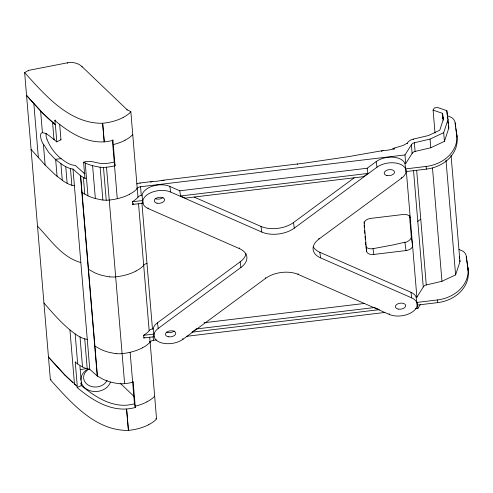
<?xml version="1.0" encoding="UTF-8"?>
<svg xmlns="http://www.w3.org/2000/svg" width="493" height="493" viewBox="0 0 493 493"><rect width="100%" height="100%" fill="white"/><g stroke="black" fill="none" stroke-linecap="round" stroke-linejoin="round"><path stroke-width="0.74" d="M128.322 430.414C95.075 430.888 70.807 402.245 50.372 379.752L24.65 72.625L28.477 70.394L67.436 62.808A15.061 12.282 -4.8 0 1 82.011 66.598L127.003 109.643L130.824 111.671L137.978 197.132A4.634 3.778 -4.8 0 1 141.281 195.419L142.015 195.327A16.793 9.706 -7.9 0 1 152.571 186.138A16.793 9.706 -7.9 0 1 169.851 186.416L179.803 190.785L367.18 168.242L376.208 161.593A16.793 9.706 -7.9 0 1 393.1 157.199A16.793 9.706 -7.9 0 1 404.969 163.694L405.702 163.608L412.099 153.471A4.634 3.778 -4.8 0 1 415.088 151.431L430.79 147.746L444.427 141.362L443.7 132.679L448.057 119.485L446.837 110.666L437.648 107.529L434.296 107.936L433.1 110.13L435.023 133.055M444.427 141.362L448.784 128.168L448.057 119.485M313.338 246.944A23.165 13.385 -7.9 0 0 319.821 252.268L410.965 292.287A16.793 9.706 -7.9 0 1 416.154 297.23L416.887 297.143L423.277 287.006A4.634 3.778 -4.8 0 1 426.272 284.966L441.968 281.281L455.606 274.897L459.969 261.703L451.058 155.326M405.702 163.608L404.975 154.931L411.372 144.794A4.634 3.778 -4.8 0 1 414.36 142.754L430.062 139.069L443.7 132.679M415.581 308.766L417.836 308.495L420.233 304.692M433.1 110.13L442.529 113.347L443.361 119.324L439.756 130.232L428.374 135.563L413.226 139.118A9.268 7.561 -4.8 0 0 407.243 143.198L403.12 145.453L393.044 148.405L393.131 149.034A18.531 10.71 -7.9 0 1 394.406 149.182M144.35 334.833L143.605 335.308L143.833 337.976L154.143 336.737A16.793 9.706 -7.9 0 1 153.921 334.063L153.2 328.862A16.793 9.706 -7.9 0 1 157.458 322.786L240.153 261.851A23.165 13.385 -7.9 0 0 245.995 253.692M194.174 197.095L261 226.435A23.165 13.385 -7.9 0 0 293.514 222.528L354.147 177.85M367.18 168.242L367.901 173.444L363.526 176.667L185.343 198.1L180.524 195.986L179.803 190.785M410.965 292.287L411.747 297.908A16.793 9.706 -7.9 0 1 412.894 311.601A16.793 9.706 -7.9 0 1 389.316 314.435L298.173 274.41A23.165 13.385 -7.9 0 0 265.653 278.323L182.965 339.258A16.793 9.706 -7.9 0 1 159.387 342.093A16.793 9.706 -7.9 0 1 158.241 328.406L240.935 267.465A23.165 13.385 -7.9 0 0 239.351 248.583L239.253 247.88M239.351 248.583L148.202 208.557A16.793 9.706 -7.9 0 1 147.056 194.871A16.793 9.706 -7.9 0 1 170.633 192.036L261.777 232.055A23.165 13.385 -7.9 0 0 294.296 228.142L376.991 167.207A16.793 9.706 -7.9 0 1 400.562 164.372A16.793 9.706 -7.9 0 1 401.709 178.065L319.02 239A23.165 13.385 -7.9 0 0 320.598 257.882L411.747 297.908M133.172 201.298L132.426 201.773L132.648 204.441L142.964 203.202A16.793 9.706 -7.9 0 1 142.736 200.534L142.015 195.327M132.648 204.441L133.393 203.973M144.578 337.502L143.833 337.976M50.372 379.752L51.087 379.339M129.61 194.279L129.184 194.495A37.006 30.19 -4.8 0 1 128.507 194.834L125.715 196.072A47.901 39.076 -4.8 0 1 117.272 198.716A49.885 40.691 -4.8 0 1 109.236 200.053A19.72 16.09 -4.8 0 1 106.223 200.22A26.554 21.661 -4.8 0 1 103.296 200.072L102.877 200.035A32.969 26.893 -4.8 0 1 101.718 199.893L95.346 198.543A47.303 38.583 -4.8 0 1 87.964 195.832L82.066 192.535M136.037 271.058L135.618 271.279A37.006 30.19 -4.8 0 1 134.94 271.612L132.149 272.857A48.961 39.939 -4.8 0 1 115.664 276.801M142.471 347.842L142.046 348.058A37.006 30.19 -4.8 0 1 141.368 348.397L138.576 349.636A47.901 39.076 -4.8 0 1 130.134 352.285A49.885 40.691 -4.8 0 1 122.098 353.617A22.906 18.685 -4.8 0 1 116.163 353.61M123.139 117.519L122.714 117.735A37.111 30.27 -4.8 0 1 122.036 118.073L119.238 119.312A48.961 39.939 -4.8 0 1 102.71 123.244L104.269 141.848A49.83 40.648 -4.8 0 0 112.361 140.523L112.398 140.517M125.043 140.271L124.618 140.487A37.111 30.27 -4.8 0 1 123.94 140.825L121.142 142.064A47.692 38.904 -4.8 0 1 113.285 144.56M146.951 401.894L146.532 402.109A37.111 30.27 -4.8 0 1 145.848 402.448L143.05 403.687A47.692 38.904 -4.8 0 1 135.199 406.189M148.855 424.646L148.436 424.861A37.111 30.27 -4.8 0 1 147.752 425.2L144.954 426.439A48.961 39.939 -4.8 0 1 128.433 430.371L126.528 408.999C107.819 410.164 91.008 399.157 77.241 387.634L76.766 385.988M381.379 151.326L382.981 150.556L386.555 150.297A37.542 30.628 -4.8 0 0 393.131 149.022M80.673 383.757L81.431 384.102L79.921 366.077M410.817 221.739L410.065 222.041M112.829 139.698A37.345 30.461 -4.8 0 1 112.94 140.388L112.435 140.511M115.029 165.765L112.94 140.388M82.541 366.891A23.91 19.504 -4.8 0 0 87.212 368.838A14.562 11.875 -4.8 0 0 89.775 369.325L97.22 375.943L103.129 379.296A47.279 38.565 -4.8 0 0 110.956 382.174L117.087 383.455A32.76 26.721 -4.8 0 0 118.462 383.616L118.665 383.634A22.906 18.685 -4.8 0 0 124.612 383.64A49.885 40.691 -4.8 0 0 132.648 382.285L133.184 382.161A37.345 30.461 -4.8 0 0 133.073 381.471M133.184 382.161L135.31 407.532L134.737 407.668A49.83 40.648 -4.8 0 1 126.639 408.993L128.433 430.407M114.561 165.882L114.561 165.882A49.885 40.691 -4.8 0 1 106.488 167.213A19.72 16.09 -4.8 0 1 103.475 167.38A26.554 21.661 -4.8 0 1 100.547 167.232L100.128 167.195A32.969 26.893 -4.8 0 1 98.964 167.053L92.598 165.703A47.303 38.583 -4.8 0 1 85.215 162.992L83.6 162.215L84.956 178.361L85.942 178.244M382.981 150.556L348.107 156.706L304.076 163.177L161.864 180.364A17.976 10.39 -7.9 0 1 164.126 180.537M80.76 369.639L85.628 368.69M366.04 246.605A6.951 3.999 -11.9 0 0 373.028 248.669L393.784 244.793L404.858 242.205L406.016 250.567L373.83 254.437A6.951 4.018 -7.9 0 1 366.595 251.264L366.028 247.196M29.26 98.532L26.554 95.377L40.611 111.03L42.429 132.734C46.909 132.87 50.231 136.795 53.601 139.297L54.686 139.168M74.4 185.762A14.562 11.875 -4.8 0 1 71.861 185.245A23.91 19.504 -4.8 0 1 67.171 183.334A43.205 35.243 -4.8 0 1 63.178 180.974L54.889 174.479L45.134 165.056L43.366 143.968L48.641 152.374L55.278 159.325L61.083 158.629C65.255 161.686 69.803 165.334 75.232 165.358L83.718 172.907M83.6 162.215C91.223 159.288 98.329 164.711 106.02 163.46A45.325 36.969 -4.8 0 0 114.216 162.049L112.404 140.339M136.74 183.92A9.268 7.561 -4.8 0 1 140.037 182.995L152.694 181.467A36.211 29.537 -4.8 0 0 161.864 180.376M136.536 188.073L137.251 188.455A4.634 3.778 -4.8 0 1 140.554 186.736L404.975 154.931M132.426 201.773L142.736 200.534M180.524 195.986L367.901 173.444M456.734 134.195L456.956 136.869A34.75 28.347 -4.8 0 1 426.365 169.111L405.912 171.57A16.793 9.706 -7.9 0 0 405.69 168.896L426.143 166.437A34.75 28.347 -4.8 0 0 456.734 134.195L455.008 122.091A10.254 8.369 -4.8 0 0 451.828 117.667L447.878 115.941M138.545 203.892L149.163 330.667A4.634 3.778 -4.8 0 1 152.466 328.954L153.2 328.862M203.997 322.755L364.592 303.435M143.605 335.308L153.921 334.063M467.919 267.73L468.14 270.404A34.75 28.347 -4.8 0 1 437.55 302.64L417.096 305.105A16.793 9.706 -7.9 0 0 416.875 302.431L437.322 299.972A34.75 28.347 -4.8 0 0 467.919 267.73L466.187 255.627A10.254 8.369 -4.8 0 0 463.007 251.202L459.063 249.476M149.397 341.637L150.112 342.019A4.634 3.778 -4.8 0 1 153.415 340.299L156.423 339.942M186.465 336.325L384.78 312.47M104.159 141.855C85.443 143.019 68.638 132.013 54.865 120.489A37.345 30.461 -4.8 0 1 55.617 120.064M393.044 148.405L394.776 148.411M109.723 276.856L109.52 276.838A32.76 26.721 -4.8 0 1 108.146 276.678L102.014 275.396A47.279 38.565 -4.8 0 1 94.194 272.518L88.493 269.314M116.157 353.641L115.947 353.623A32.76 26.721 -4.8 0 1 114.579 353.456L108.442 352.175A47.279 38.565 -4.8 0 1 100.621 349.303L94.927 346.098M80.834 262.541C62.044 257.451 50.348 239.549 37.511 226.188M442.48 117.611L443.608 117.993M84.956 178.361L80.451 175.693L73.007 169.068A14.562 11.875 -4.8 0 1 70.462 168.557L71.855 185.251M155.825 418.421L156.546 418.803L149.706 337.138M55.278 159.325L61.773 164.292A43.205 35.243 -4.8 0 0 65.748 166.671L67.153 183.353M43.939 302.973C53.78 314.281 63.689 325.867 76.033 334.544A43.205 35.243 -4.8 0 0 80.008 336.922A23.91 19.504 -4.8 0 0 84.704 338.845M75.768 361.887A37.345 30.461 -4.8 0 0 75.263 362.176L78.547 364.537A43.205 35.243 -4.8 0 0 82.522 366.921L80.014 336.916M53.601 139.297L56.812 141.898A37.345 30.461 -4.8 0 1 60.972 139.79L60.392 139.353M81.431 384.102L80.901 383.708M61.083 158.629C54.754 153.6 49.824 146.766 46.995 139.199M81.203 384.201L81.32 385.538C93.99 395.928 109.15 406.121 126.27 405.228A45.325 36.969 -4.8 0 0 134.466 403.816L130.14 352.292M40.611 111.03L48.277 118.56L55.364 124.587L56.812 141.898M74.4 383.899L77.272 386.21L75.263 362.176M76.403 385.68L74.616 384.133M29.543 98.853L43.144 113.501L55.216 124.674L54.865 120.489M120.163 383.16L134.225 396.612M65.051 375.13L73.432 383.079L65.205 375.389L48.468 357.006L48.912 357.53M64.817 375L51.451 360.475M45.134 165.056L31.077 149.41M51.173 360.161L50.268 359.107M49.362 358.06L49.811 358.584M24.65 72.625C45.085 95.118 69.353 123.761 102.599 123.287L104.214 141.855M455.594 127.065L455.162 122.886M455.803 128.574L456.956 136.869M447.866 121.549L448.174 123.755M448.402 125.407L448.784 128.168M466.674 259.842L468.14 270.404M459.254 256.551L459.562 258.757M459.766 260.23L459.969 261.703M404.969 163.694L405.69 168.896M401.61 177.363L401.709 178.065M416.154 297.23L416.875 302.431M376.208 161.593L376.991 167.207M389.217 313.733L389.316 314.435M373.028 248.675L373.83 254.437M364.056 221.868L366.595 251.264M318.922 238.298L319.02 239M319.821 252.268L320.598 257.882M293.514 222.528L294.296 228.142M298.074 273.707L298.173 274.41M261 226.435L261.777 232.055M265.554 277.621L265.653 278.323M240.153 261.851L240.935 267.465M169.851 186.416L170.633 192.036M182.866 338.555L182.965 339.258M148.103 207.861L148.202 208.557M142.65 200.971L142.964 203.202M157.458 322.786L158.241 328.406M466.347 256.415L466.514 258.424M446.837 110.666L446.88 111.208M446.923 111.751L447.2 115.005M447.379 117.174L447.515 118.801M442.529 113.347L443.108 120.224M442.492 115.787L442.714 118.456M445.992 160.102L455.606 274.897M430.062 139.069L430.79 147.746M432.484 168.021L441.968 281.281M426.143 166.437L426.365 169.111M437.322 299.972L437.55 302.64M414.36 142.754L415.088 151.431M416.684 170.461L426.272 284.966M413.226 139.118L413.27 139.661M411.372 144.794L412.099 153.471M413.522 170.455L423.277 287.006M407.243 143.198L407.292 143.74M406.355 171.422L416.887 297.143M417.516 304.692L417.836 308.495M409.51 215.398L411.236 236.061L412.579 245.73A6.951 4.018 -7.9 0 1 406.016 250.567M364.111 225.178L364.296 227.396M364.543 230.348L364.789 233.3M365.036 236.252L365.288 239.204M365.535 242.155L365.781 245.107M297.624 164.033L297.667 164.576M140.554 186.736L141.281 195.419M141.904 202.857L152.466 328.954M153.095 336.503L153.415 340.299M140.037 182.995L140.074 183.451M127.003 109.643L127.046 110.142M114.53 165.888L117.279 198.728M106.488 167.213L124.612 383.609M103.475 167.386L106.223 200.226M100.128 167.195L102.877 200.035M92.598 165.703L95.346 198.543M82.011 66.598L82.054 67.097M85.215 162.992L87.964 195.832M83.379 177.523L84.778 194.211M80.667 175.841L97.435 376.091M80.451 175.693L97.22 375.943M67.436 62.808L67.479 63.314M73.007 169.068L89.775 369.319M87.23 368.807L84.716 338.814A14.562 11.875 -4.8 0 0 87.261 339.326M59.702 124.643L60.972 139.79M60.904 163.694L62.303 180.383M75.164 333.946L77.672 363.945M52.554 122.326L54.002 139.636M55.678 159.664L57.077 176.358M69.938 329.922L74.461 383.955M33.851 103.746L38.374 157.778M28.477 70.394L28.52 70.893M156.651 418.865A25.242 20.589 -4.8 0 1 148.794 424.553M154.747 396.113A25.242 20.589 -4.8 0 1 146.889 401.801M107.11 380.325A12.165 9.922 -4.8 0 1 88.185 385.076A12.165 9.922 -4.8 0 1 89.005 369.029M110.457 382.044A15.061 12.282 -4.8 0 1 95.476 391.541A15.061 12.282 -4.8 0 1 81.203 382.118M80.901 379.998A15.061 12.282 -4.8 0 1 87.902 369.06M150.217 342.08A25.192 20.552 -4.8 0 1 142.403 347.75M77.241 387.634A37.345 30.461 -4.8 0 1 81.32 385.538M134.466 403.822A37.345 30.461 -4.8 0 1 135.31 407.532M132.839 134.49A25.242 20.589 -4.8 0 1 124.982 140.178M130.928 111.738A25.242 20.589 -4.8 0 1 123.071 117.426M137.362 188.517A25.192 20.552 -4.8 0 1 129.548 194.187M85.073 173.801A38.485 31.392 -4.8 0 1 83.693 172.932M114.222 162.049A37.345 30.461 -4.8 0 1 115.066 165.759M46.872 139.106A15.092 4.844 56.3 0 1 46.299 133.289M42.94 143.839A15.776 5.331 56.3 0 1 42.373 132.648M70.444 168.588A23.91 19.504 -4.8 0 1 65.772 166.64M417.799 221.573A4.634 3.778 -4.8 0 1 420.794 219.533M143.685 265.234A4.634 3.778 -4.8 0 1 146.988 263.521M143.79 265.302A25.192 20.552 -4.8 0 1 135.976 270.965M149.206 330.692A22.191 18.105 -4.8 0 1 144.326 334.802M115.67 276.863A22.906 18.685 -4.8 0 1 109.729 276.832M138.022 197.157A22.191 18.105 -4.8 0 1 133.141 201.267M150.507 182.176A17.976 10.39 -7.9 0 1 152.694 181.467M411.347 236.03A6.908 4.295 -21.4 0 1 404.864 242.562M364.247 223.224A6.951 4.018 -7.9 0 1 370.81 218.387L402.997 214.51A6.951 4.018 -7.9 0 1 410.231 217.69M466.156 257.494A10.254 8.369 -4.8 0 1 466.415 258.295M144.911 337.243A22.191 18.105 -4.8 0 1 144.548 337.477M133.726 203.714A22.191 18.105 -4.8 0 1 133.363 203.942M163.084 197.434A5.213 3.013 -7.9 0 1 155.147 198.562M174.263 330.969A5.213 3.013 -7.9 0 1 166.332 332.097M196.306 328.967L191.931 332.19L379.308 309.647L374.489 307.533L196.306 328.967M398.165 309.08A5.213 3.013 -7.9 0 0 405.708 305.549A5.213 3.013 -7.9 0 0 397.728 303.879A5.213 3.013 -7.9 0 0 398.165 309.08M168.23 336.744A5.213 3.013 -7.9 0 0 175.773 333.206A5.213 3.013 -7.9 0 0 167.799 331.542A5.213 3.013 -7.9 0 0 168.23 336.744M386.98 175.551A5.213 3.013 -7.9 0 0 394.523 172.014A5.213 3.013 -7.9 0 0 386.543 170.344A5.213 3.013 -7.9 0 0 386.98 175.551M157.051 203.208A5.213 3.013 -7.9 0 0 164.594 199.677A5.213 3.013 -7.9 0 0 156.614 198.007A5.213 3.013 -7.9 0 0 157.051 203.208"/></g></svg>
